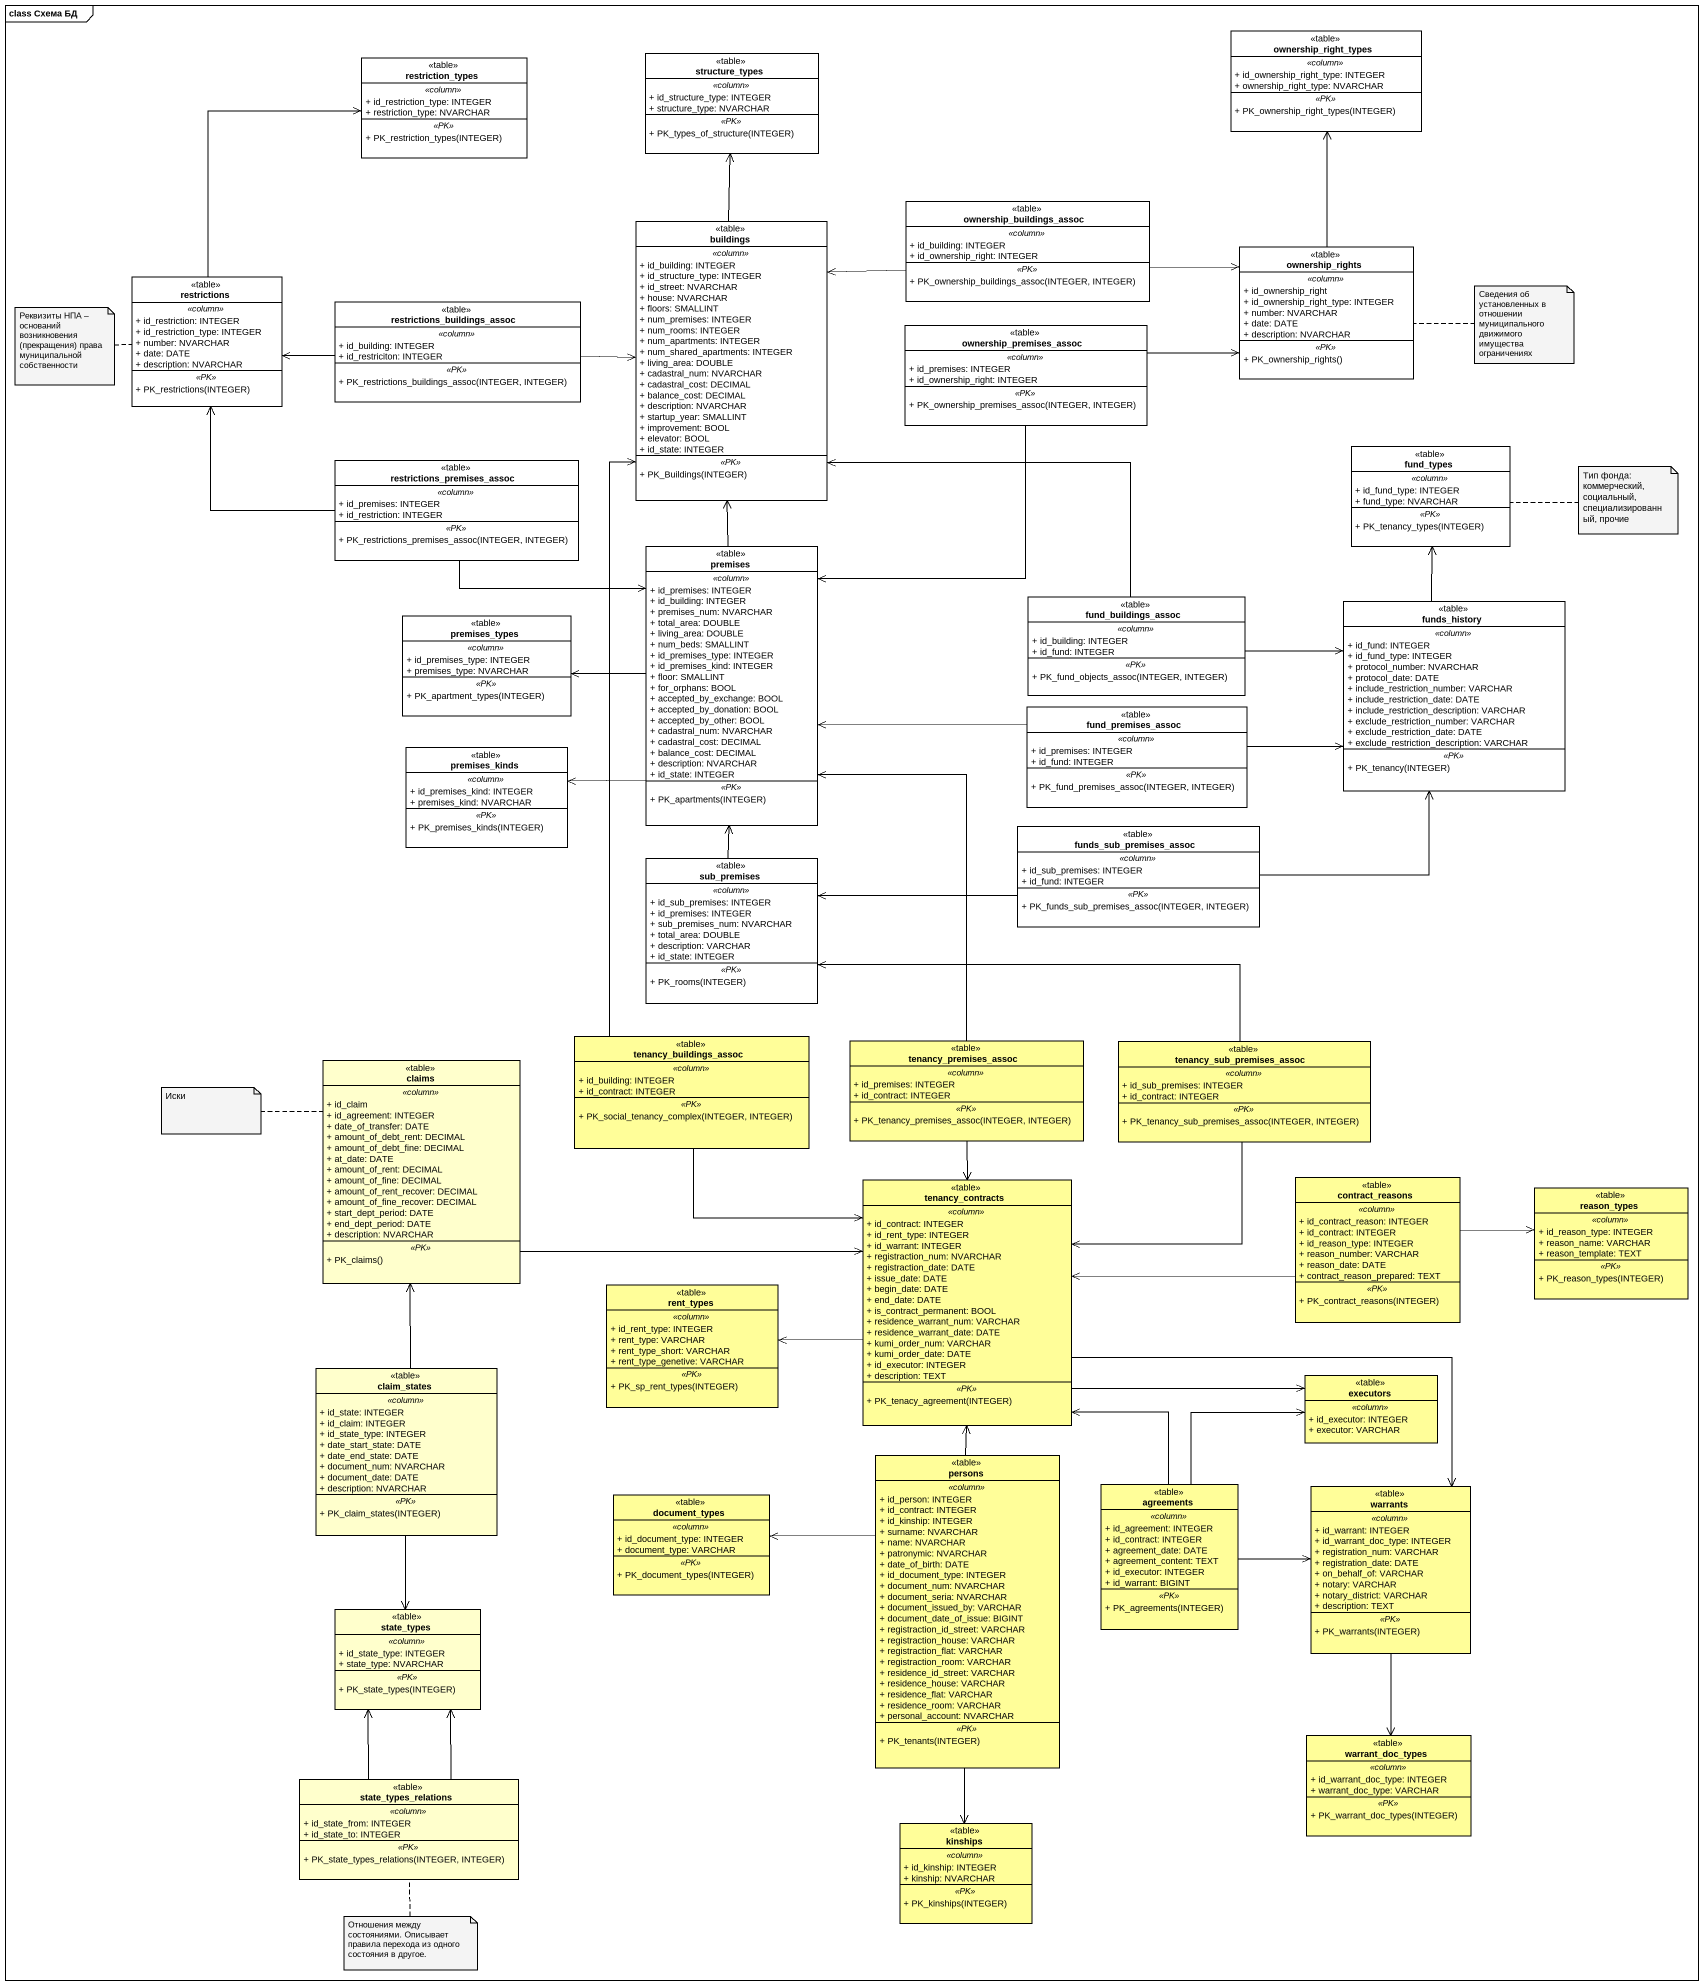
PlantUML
@startuml
mainframe class Схема БД
hide circle
hide empty members
skinparam classAttributeIconSize 0
class ownership_right_types <<table>> #FFFFFF {
  .. <<column>> ..
  + id_ownership_right_type: INTEGER
  + ownership_right_type: NVARCHAR
  .. <<PK>> ..
  + PK_ownership_right_types(INTEGER)
}
class restriction_types <<table>> #FFFFFF {
  .. <<column>> ..
  + id_restriction_type: INTEGER
  + restriction_type: NVARCHAR
  .. <<PK>> ..
  + PK_restriction_types(INTEGER)
}
class structure_types <<table>> #FFFFFF {
  .. <<column>> ..
  + id_structure_type: INTEGER
  + structure_type: NVARCHAR
  .. <<PK>> ..
  + PK_types_of_structure(INTEGER)
}
class buildings <<table>> #FFFFFF {
  .. <<column>> ..
  + id_building: INTEGER
  + id_structure_type: INTEGER
  + id_street: NVARCHAR
  + house: NVARCHAR
  + floors: SMALLINT
  + num_premises: INTEGER
  + num_rooms: INTEGER
  + num_apartments: INTEGER
  + num_shared_apartments: INTEGER
  + living_area: DOUBLE
  + cadastral_num: NVARCHAR
  + cadastral_cost: DECIMAL
  + balance_cost: DECIMAL
  + description: NVARCHAR
  + startup_year: SMALLINT
  + improvement: BOOL
  + elevator: BOOL
  + id_state: INTEGER
  .. <<PK>> ..
  + PK_Buildings(INTEGER)
}
class ownership_buildings_assoc <<table>> #FFFFFF {
  .. <<column>> ..
  + id_building: INTEGER
  + id_ownership_right: INTEGER
  .. <<PK>> ..
  + PK_ownership_buildings_assoc(INTEGER, INTEGER)
}
class ownership_rights <<table>> #FFFFFF {
  .. <<column>> ..
  + id_ownership_right
  + id_ownership_right_type: INTEGER
  + number: NVARCHAR
  + date: DATE
  + description: NVARCHAR
  .. <<PK>> ..
  + PK_ownership_rights()
}
class restrictions <<table>> #FFFFFF {
  .. <<column>> ..
  + id_restriction: INTEGER
  + id_restriction_type: INTEGER
  + number: NVARCHAR
  + date: DATE
  + description: NVARCHAR
  .. <<PK>> ..
  + PK_restrictions(INTEGER)
}
class restrictions_buildings_assoc <<table>> #FFFFFF {
  .. <<column>> ..
  + id_building: INTEGER
  + id_restriciton: INTEGER
  .. <<PK>> ..
  + PK_restrictions_buildings_assoc(INTEGER, INTEGER)
}
class ownership_premises_assoc <<table>> #FFFFFF {
  .. <<column>> ..
  + id_premises: INTEGER
  + id_ownership_right: INTEGER
  .. <<PK>> ..
  + PK_ownership_premises_assoc(INTEGER, INTEGER)
}
class fund_types <<table>> #FFFFFF {
  .. <<column>> ..
  + id_fund_type: INTEGER
  + fund_type: NVARCHAR
  .. <<PK>> ..
  + PK_tenancy_types(INTEGER)
}
class restrictions_premises_assoc <<table>> #FFFFFF {
  .. <<column>> ..
  + id_premises: INTEGER
  + id_restriction: INTEGER
  .. <<PK>> ..
  + PK_restrictions_premises_assoc(INTEGER, INTEGER)
}
class premises <<table>> #FFFFFF {
  .. <<column>> ..
  + id_premises: INTEGER
  + id_building: INTEGER
  + premises_num: NVARCHAR
  + total_area: DOUBLE
  + living_area: DOUBLE
  + num_beds: SMALLINT
  + id_premises_type: INTEGER
  + id_premises_kind: INTEGER
  + floor: SMALLINT
  + for_orphans: BOOL
  + accepted_by_exchange: BOOL
  + accepted_by_donation: BOOL
  + accepted_by_other: BOOL
  + cadastral_num: NVARCHAR
  + cadastral_cost: DECIMAL
  + balance_cost: DECIMAL
  + description: NVARCHAR
  + id_state: INTEGER
  .. <<PK>> ..
  + PK_apartments(INTEGER)
}
class fund_buildings_assoc <<table>> #FFFFFF {
  .. <<column>> ..
  + id_building: INTEGER
  + id_fund: INTEGER
  .. <<PK>> ..
  + PK_fund_objects_assoc(INTEGER, INTEGER)
}
class funds_history <<table>> #FFFFFF {
  .. <<column>> ..
  + id_fund: INTEGER
  + id_fund_type: INTEGER
  + protocol_number: NVARCHAR
  + protocol_date: DATE
  + include_restriction_number: VARCHAR
  + include_restriction_date: DATE
  + include_restriction_description: VARCHAR
  + exclude_restriction_number: VARCHAR
  + exclude_restriction_date: DATE
  + exclude_restriction_description: VARCHAR
  .. <<PK>> ..
  + PK_tenancy(INTEGER)
}
class premises_types <<table>> #FFFFFF {
  .. <<column>> ..
  + id_premises_type: INTEGER
  + premises_type: NVARCHAR
  .. <<PK>> ..
  + PK_apartment_types(INTEGER)
}
class fund_premises_assoc <<table>> #FFFFFF {
  .. <<column>> ..
  + id_premises: INTEGER
  + id_fund: INTEGER
  .. <<PK>> ..
  + PK_fund_premises_assoc(INTEGER, INTEGER)
}
class premises_kinds <<table>> #FFFFFF {
  .. <<column>> ..
  + id_premises_kind: INTEGER
  + premises_kind: NVARCHAR
  .. <<PK>> ..
  + PK_premises_kinds(INTEGER)
}
class funds_sub_premises_assoc <<table>> #FFFFFF {
  .. <<column>> ..
  + id_sub_premises: INTEGER
  + id_fund: INTEGER
  .. <<PK>> ..
  + PK_funds_sub_premises_assoc(INTEGER, INTEGER)
}
class sub_premises <<table>> #FFFFFF {
  .. <<column>> ..
  + id_sub_premises: INTEGER
  + id_premises: INTEGER
  + sub_premises_num: NVARCHAR
  + total_area: DOUBLE
  + description: VARCHAR
  + id_state: INTEGER
  .. <<PK>> ..
  + PK_rooms(INTEGER)
}
class tenancy_buildings_assoc <<table>> #FFFE99 {
  .. <<column>> ..
  + id_building: INTEGER
  + id_contract: INTEGER
  .. <<PK>> ..
  + PK_social_tenancy_complex(INTEGER, INTEGER)
}
class claims <<table>> {
  .. <<column>> ..
  + id_claim
  + id_agreement: INTEGER
  + date_of_transfer: DATE
  + amount_of_debt_rent: DECIMAL
  + amount_of_debt_fine: DECIMAL
  + at_date: DATE
  + amount_of_rent: DECIMAL
  + amount_of_fine: DECIMAL
  + amount_of_rent_recover: DECIMAL
  + amount_of_fine_recover: DECIMAL
  + start_dept_period: DATE
  + end_dept_period: DATE
  + description: NVARCHAR
  .. <<PK>> ..
  + PK_claims()
}
class tenancy_premises_assoc <<table>> #FFFE99 {
  .. <<column>> ..
  + id_premises: INTEGER
  + id_contract: INTEGER
  .. <<PK>> ..
  + PK_tenancy_premises_assoc(INTEGER, INTEGER)
}
class tenancy_sub_premises_assoc <<table>> #FFFE99 {
  .. <<column>> ..
  + id_sub_premises: INTEGER
  + id_contract: INTEGER
  .. <<PK>> ..
  + PK_tenancy_sub_premises_assoc(INTEGER, INTEGER)
}
class tenancy_contracts <<table>> #FFFE99 {
  .. <<column>> ..
  + id_contract: INTEGER
  + id_rent_type: INTEGER
  + id_warrant: INTEGER
  + registraction_num: NVARCHAR
  + registraction_date: DATE
  + issue_date: DATE
  + begin_date: DATE
  + end_date: DATE
  + is_contract_permanent: BOOL
  + residence_warrant_num: VARCHAR
  + residence_warrant_date: DATE
  + kumi_order_num: VARCHAR
  + kumi_order_date: DATE
  + id_executor: INTEGER
  + description: TEXT
  .. <<PK>> ..
  + PK_tenacy_agreement(INTEGER)
}
class contract_reasons <<table>> #FFFE99 {
  .. <<column>> ..
  + id_contract_reason: INTEGER
  + id_contract: INTEGER
  + id_reason_type: INTEGER
  + reason_number: VARCHAR
  + reason_date: DATE
  + contract_reason_prepared: TEXT
  .. <<PK>> ..
  + PK_contract_reasons(INTEGER)
}
class reason_types <<table>> #FFFE99 {
  .. <<column>> ..
  + id_reason_type: INTEGER
  + reason_name: VARCHAR
  + reason_template: TEXT
  .. <<PK>> ..
  + PK_reason_types(INTEGER)
}
class rent_types <<table>> #FFFE99 {
  .. <<column>> ..
  + id_rent_type: INTEGER
  + rent_type: VARCHAR
  + rent_type_short: VARCHAR
  + rent_type_genetive: VARCHAR
  .. <<PK>> ..
  + PK_sp_rent_types(INTEGER)
}
class claim_states <<table>> {
  .. <<column>> ..
  + id_state: INTEGER
  + id_claim: INTEGER
  + id_state_type: INTEGER
  + date_start_state: DATE
  + date_end_state: DATE
  + document_num: NVARCHAR
  + document_date: DATE
  + description: NVARCHAR
  .. <<PK>> ..
  + PK_claim_states(INTEGER)
}
class executors <<table>> #FFFE99 {
  .. <<column>> ..
  + id_executor: INTEGER
  + executor: VARCHAR
}
class persons <<table>> #FFFE99 {
  .. <<column>> ..
  + id_person: INTEGER
  + id_contract: INTEGER
  + id_kinship: INTEGER
  + surname: NVARCHAR
  + name: NVARCHAR
  + patronymic: NVARCHAR
  + date_of_birth: DATE
  + id_document_type: INTEGER
  + document_num: NVARCHAR
  + document_seria: NVARCHAR
  + document_issued_by: VARCHAR
  + document_date_of_issue: BIGINT
  + registraction_id_street: VARCHAR
  + registraction_house: VARCHAR
  + registraction_flat: VARCHAR
  + registraction_room: VARCHAR
  + residence_id_street: VARCHAR
  + residence_house: VARCHAR
  + residence_flat: VARCHAR
  + residence_room: VARCHAR
  + personal_account: NVARCHAR
  .. <<PK>> ..
  + PK_tenants(INTEGER)
}
class document_types <<table>> #FFFE99 {
  .. <<column>> ..
  + id_document_type: INTEGER
  + document_type: VARCHAR
  .. <<PK>> ..
  + PK_document_types(INTEGER)
}
class agreements <<table>> #FFFE99 {
  .. <<column>> ..
  + id_agreement: INTEGER
  + id_contract: INTEGER
  + agreement_date: DATE
  + agreement_content: TEXT
  + id_executor: INTEGER
  + id_warrant: BIGINT
  .. <<PK>> ..
  + PK_agreements(INTEGER)
}
class warrants <<table>> #FFFE99 {
  .. <<column>> ..
  + id_warrant: INTEGER
  + id_warrant_doc_type: INTEGER
  + registration_num: VARCHAR
  + registration_date: DATE
  + on_behalf_of: VARCHAR
  + notary: VARCHAR
  + notary_district: VARCHAR
  + description: TEXT
  .. <<PK>> ..
  + PK_warrants(INTEGER)
}
class state_types <<table>> {
  .. <<column>> ..
  + id_state_type: INTEGER
  + state_type: NVARCHAR
  .. <<PK>> ..
  + PK_state_types(INTEGER)
}
class warrant_doc_types <<table>> #FFFE99 {
  .. <<column>> ..
  + id_warrant_doc_type: INTEGER
  + warrant_doc_type: VARCHAR
  .. <<PK>> ..
  + PK_warrant_doc_types(INTEGER)
}
class state_types_relations <<table>> {
  .. <<column>> ..
  + id_state_from: INTEGER
  + id_state_to: INTEGER
  .. <<PK>> ..
  + PK_state_types_relations(INTEGER, INTEGER)
}
class kinships <<table>> #FFFE99 {
  .. <<column>> ..
  + id_kinship: INTEGER
  + kinship: NVARCHAR
  .. <<PK>> ..
  + PK_kinships(INTEGER)
}
buildings -up-> structure_types
ownership_buildings_assoc -left-> buildings
ownership_buildings_assoc -right-> ownership_rights
ownership_rights -up-> ownership_right_types
restrictions -up-> restriction_types
restrictions_buildings_assoc -right-> buildings
restrictions_buildings_assoc -left-> restrictions
ownership_premises_assoc -right-> ownership_rights
ownership_premises_assoc --> premises
restrictions_premises_assoc -up-> restrictions
restrictions_premises_assoc --> premises
premises -up-> buildings
premises -left-> premises_types
premises -left-> premises_kinds
fund_buildings_assoc -up-> buildings
fund_buildings_assoc -right-> funds_history
funds_history -up-> fund_types
fund_premises_assoc -left-> premises
fund_premises_assoc -right-> funds_history
funds_sub_premises_assoc -right-> funds_history
funds_sub_premises_assoc -left-> sub_premises
sub_premises -up-> premises
tenancy_buildings_assoc -up-> buildings
tenancy_buildings_assoc --> tenancy_contracts
claims -right-> tenancy_contracts
tenancy_premises_assoc -up-> premises
tenancy_premises_assoc --> tenancy_contracts
tenancy_sub_premises_assoc -left-> sub_premises
tenancy_sub_premises_assoc --> tenancy_contracts
tenancy_contracts -left-> rent_types
tenancy_contracts -right-> executors
tenancy_contracts --> warrants
contract_reasons -left-> tenancy_contracts
contract_reasons -right-> reason_types
claim_states -up-> claims
claim_states --> state_types
persons -up-> tenancy_contracts
persons -left-> document_types
persons --> kinships
agreements -up-> tenancy_contracts
agreements -up-> executors
agreements -right-> warrants
warrants --> warrant_doc_types
state_types_relations -up-> state_types
state_types_relations -up-> state_types
note right of ownership_rights : Сведения об установленных в отношении муниципального движимого имущества ограничениях
note left of restrictions : Реквизиты НПА – оснований возникновения (прекращения) права муниципальной собственности
note right of fund_types : Тип фонда: коммерческий, социальный, специализированный, прочие
note left of claims : Иски
note bottom of state_types_relations : Отношения между состояниями. Описывает правила перехода из одного состояния в другое.
@enduml
